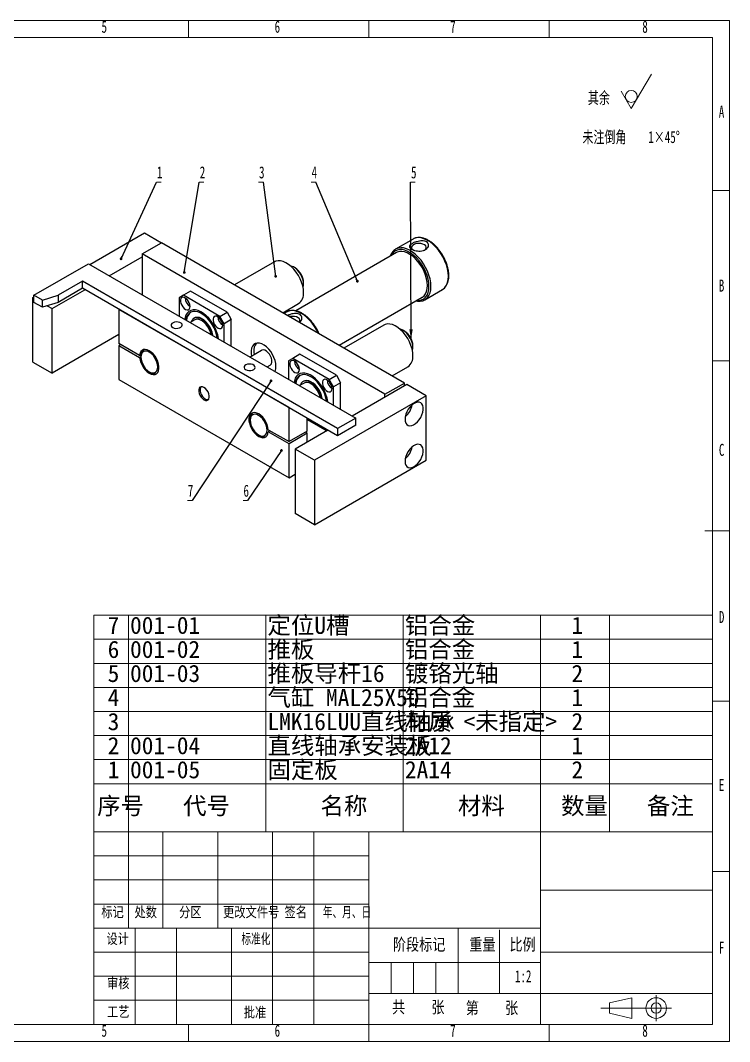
# Model space of a CAD drawing. Header units: millimetres. Extents: x -4 to 1692, y -357 to 300.
# Drawn here: x 213.6 to 420, y 0 to 297 of the extents above; entities that cross this region are included whole.
import ezdxf

# ---------------------------------------------------------------- set-up
doc = ezdxf.new("R2010")
doc.units = ezdxf.units.MM
doc.layers.add('图形符号', color=7, linetype='Continuous', lineweight=15)
doc.styles.add('SLDTEXTSTYLE0', font='', dxfattribs={"width": 0.67, "bigfont": 'bigfont'})
doc.styles.add('SLDTEXTSTYLE1', font='', dxfattribs={"width": 0.67})
doc.styles.add('SLDTEXTSTYLE2', font='', dxfattribs={"width": 0.8, "bigfont": 'bigfont'})
doc.styles.add('SLDTEXTSTYLE3', font='', dxfattribs={"width": 0.67})
doc.styles.add('SLDTEXTSTYLE4', font='', dxfattribs={"bigfont": 'bigfont'})
doc.styles.add('SLDTEXTSTYLE5', font='')
doc.styles.get("Standard").update_dxf_attribs({"font": ''})
doc.styles.get('SLDTEXTSTYLE0').set_extended_font_data('仿宋_GB2312')
doc.styles.get('SLDTEXTSTYLE1').set_extended_font_data('仿宋_GB2312')
doc.styles.get('SLDTEXTSTYLE2').set_extended_font_data('仿宋_GB2312')
doc.styles.get('SLDTEXTSTYLE3').set_extended_font_data('仿宋_GB2312')
doc.styles.get('SLDTEXTSTYLE4').set_extended_font_data('仿宋_GB2312')
doc.styles.get('SLDTEXTSTYLE5').set_extended_font_data('仿宋_GB2312')
doc.styles.get('Standard').set_extended_font_data('仿宋_GB2312')
doc.dimstyles.new('SLDDIMSTYLE0', dxfattribs={"dimtxt": 0.18, "dimasz": 0.8, "dimexe": 0, "dimexo": 0.0625, "dimgap": 0, "dimtad": 0, "dimtih": 1, "dimtoh": 1, "dimdec": 0, "dimrnd": 1e-09, "dimzin": 0, "dimdsep": 46, "dimtxsty": 'Standard', "dimblk1": 'DOT', "dimblk2": 'DOT', "dimsah": 1, "dimcen": 0.09, "dimadec": 0, "dimazin": 0, "dimtfac": 0.8, "dimtdec": 0, "dimtofl": 0, "dimtmove": 0, "dimatfit": 3, "dimldrblk": 'DOT', "dimfxl": 1, "dimfrac": 2, "dimtolj": 1, "dimtzin": 0, "dimarcsym": 0})
doc.dimstyles.new('SLDDIMSTYLE1', dxfattribs={"dimtxt": 0.18, "dimasz": 3, "dimexe": 0, "dimexo": 0.0625, "dimgap": 0, "dimtad": 0, "dimtih": 1, "dimtoh": 1, "dimdec": 0, "dimrnd": 1e-09, "dimzin": 0, "dimdsep": 46, "dimtxsty": 'Standard', "dimsah": 1, "dimcen": 0.09, "dimadec": 0, "dimazin": 0, "dimtfac": 3, "dimtdec": 0, "dimtofl": 0, "dimtmove": 0, "dimatfit": 3, "dimfxl": 1, "dimfrac": 2, "dimtolj": 1, "dimtzin": 0, "dimarcsym": 0})

# ---------------------------------------------------------------- blocks, each defined once
blk = doc.blocks.new('SW_SFSYMBOL_0')
at = {"color": 0, "linetype": 'Continuous', "lineweight": 0}
for q in [(5.8989, 6.4995), (-2.94945, 1.49975)]:
    blk.add_line((0, -3.5), q, dxfattribs=at)
blk.add_circle((0, 0), 1.75, dxfattribs=at)
blk = doc.blocks.new('SW_TABLEANNOTATION_0')
at = {"color": 0, "linetype": 'Continuous', "lineweight": 0}
for p, q in [((0, 0), (0, -63)), ((180, 0), (0, 0)), ((180, -63), (180, 0)), ((10, 0), (10, -49)), ((50, 0), (50, -49)), ((90, 0), (90, -49)), ((130, 0), (130, -49)), ((150, 0), (150, -49)), ((0, -7), (180, -7)), ((0, -14), (180, -14)), ((0, -21), (180, -21)), ((0, -28), (180, -28)), ((0, -35), (180, -35)), ((0, -42), (180, -42)), ((0, -49), (180, -49)), ((10, -49), (10, -63)), ((50, -49), (50, -63)), ((90, -49), (90, -63)), ((130, -49), (130, -63)), ((150, -49), (150, -63)), ((0, -63), (180, -63))]:
    blk.add_line(p, q, dxfattribs=at)
at = {"color": 0, "linetype": 'Continuous', "lineweight": 0, "char_height": 5, "attachment_point": 1}
for s, insert, style in [('定位U槽', (50.5, -0.42), 'SLDTEXTSTYLE4'), ('铝合金', (90.5, -0.42), 'SLDTEXTSTYLE4'), ('7', (3.98, -0.42), 'SLDTEXTSTYLE5'), ('001-01 ', (10.5, -0.42), 'SLDTEXTSTYLE5'), ('1', (138.98, -0.42), 'SLDTEXTSTYLE5'), ('6', (3.98, -7.42), 'SLDTEXTSTYLE5'), ('001-02 ', (10.5, -7.42), 'SLDTEXTSTYLE5'), ('推板', (50.5, -7.42), 'SLDTEXTSTYLE4'), ('铝合金', (90.5, -7.42), 'SLDTEXTSTYLE4'), ('1', (138.98, -7.42), 'SLDTEXTSTYLE5'), ('5', (3.98, -14.42), 'SLDTEXTSTYLE5'), ('001-03 ', (10.5, -14.42), 'SLDTEXTSTYLE5'), ('推板导杆16', (50.5, -14.42), 'SLDTEXTSTYLE4'), ('镀铬光轴', (90.5, -14.42), 'SLDTEXTSTYLE4'), ('2', (138.98, -14.42), 'SLDTEXTSTYLE5'), ('气缸 MAL25X50', (50.5, -21.42), 'SLDTEXTSTYLE4'), ('铝合金', (90.5, -21.42), 'SLDTEXTSTYLE4'), ('4', (3.98, -21.42), 'SLDTEXTSTYLE5'), ('1', (138.98, -21.42), 'SLDTEXTSTYLE5'), ('3', (3.98, -28.42), 'SLDTEXTSTYLE5'), ('LMK16LUU直线轴承', (50.5, -28.42), 'SLDTEXTSTYLE4'), ('材质 <未指定>', (90.5, -28.42), 'SLDTEXTSTYLE4'), ('2', (138.98, -28.42), 'SLDTEXTSTYLE5'), ('2', (3.98, -35.42), 'SLDTEXTSTYLE5'), ('001-04 ', (10.5, -35.42), 'SLDTEXTSTYLE5'), ('直线轴承安装板', (50.5, -35.42), 'SLDTEXTSTYLE4'), ('2A12', (90.5, -35.42), 'SLDTEXTSTYLE5'), ('1', (138.98, -35.42), 'SLDTEXTSTYLE5'), ('1', (3.98, -42.42), 'SLDTEXTSTYLE5'), ('001-05 ', (10.5, -42.42), 'SLDTEXTSTYLE5'), ('固定板', (50.5, -42.42), 'SLDTEXTSTYLE4'), ('2A14', (90.5, -42.42), 'SLDTEXTSTYLE5'), ('2', (138.98, -42.42), 'SLDTEXTSTYLE5'), ('序号', (0.93, -52.92), 'SLDTEXTSTYLE4'), ('代号', (25.93, -52.92), 'SLDTEXTSTYLE4'), ('名称', (65.93, -52.92), 'SLDTEXTSTYLE4'), ('材料', (105.93, -52.92), 'SLDTEXTSTYLE4'), ('数量', (135.93, -52.92), 'SLDTEXTSTYLE4'), ('备注', (160.93, -52.92), 'SLDTEXTSTYLE4')]:
    blk.add_mtext(s, dxfattribs=dict(at, insert=insert, style=style))
blk = doc.blocks.new('SW_NOTE_0')
at = {"color": 0, "linetype": 'Continuous', "lineweight": 0}
for p, q in [((0, 0), (1.29, 0)), ((1.29, 0), (0, 0)), ((0, 0), (1.29, 0)), ((1.29, 0), (0, 0)), ((0, 0), (1.29, 0)), ((1.29, 0), (0, 0))]:
    blk.add_line(p, q, dxfattribs=at)
at = {"color": 0, "linetype": 'Continuous', "lineweight": 0, "insert": (0.88, 4.56), "char_height": 3.5, "attachment_point": 2, "style": 'SLDTEXTSTYLE1'}
blk.add_mtext('1', dxfattribs=at)
blk = doc.blocks.new('_DOT')
at = {"color": 0, "linetype": 'ByBlock', "lineweight": -2}
blk.add_line((-0.5, 0), (-1, 0), dxfattribs=at)
at = {"color": 0, "linetype": 'ByBlock', "const_width": 0.5}
blk.add_lwpolyline([(-0.25, 0, 1), (0.25, 0, 1)], format="xyb", close=True, dxfattribs=at)
blk = doc.blocks.new('SW_NOTE_1')
at = {"color": 0, "linetype": 'Continuous', "lineweight": 0}
for p, q in [((0, 0), (1.41, 0)), ((1.41, 0), (0, 0)), ((0, 0), (1.41, 0)), ((1.41, 0), (0, 0)), ((0, 0), (1.41, 0)), ((1.41, 0), (0, 0))]:
    blk.add_line(p, q, dxfattribs=at)
at = {"color": 0, "linetype": 'Continuous', "lineweight": 0, "insert": (0.99, 4.56), "char_height": 3.5, "attachment_point": 2, "style": 'SLDTEXTSTYLE1'}
blk.add_mtext('2', dxfattribs=at)
blk = doc.blocks.new('SW_NOTE_2')
at = {"color": 0, "linetype": 'Continuous', "lineweight": 0}
for p, q in [((-1.41, 0), (0, 0)), ((0, 0), (-1.41, 0)), ((-1.41, 0), (0, 0)), ((0, 0), (-1.41, 0)), ((-1.41, 0), (0, 0)), ((0, 0), (-1.41, 0))]:
    blk.add_line(p, q, dxfattribs=at)
at = {"color": 0, "linetype": 'Continuous', "lineweight": 0, "insert": (-0.45, 4.56), "char_height": 3.5, "attachment_point": 2, "style": 'SLDTEXTSTYLE1'}
blk.add_mtext('3', dxfattribs=at)
blk = doc.blocks.new('SW_NOTE_3')
at = {"color": 0, "linetype": 'Continuous', "lineweight": 0}
for p, q in [((-1.41, 0), (0, 0)), ((0, 0), (-1.41, 0)), ((-1.41, 0), (0, 0)), ((0, 0), (-1.41, 0)), ((-1.41, 0), (0, 0)), ((0, 0), (-1.41, 0))]:
    blk.add_line(p, q, dxfattribs=at)
at = {"color": 0, "linetype": 'Continuous', "lineweight": 0, "insert": (-0.46, 4.56), "char_height": 3.5, "attachment_point": 2, "style": 'SLDTEXTSTYLE1'}
blk.add_mtext('4', dxfattribs=at)
blk = doc.blocks.new('SW_NOTE_4')
at = {"color": 0, "linetype": 'Continuous', "lineweight": 0}
for p, q in [((0, 0), (1.41, 0)), ((1.41, 0), (0, 0)), ((0, 0), (1.41, 0)), ((1.41, 0), (0, 0)), ((0, 0), (1.41, 0)), ((1.41, 0), (0, 0))]:
    blk.add_line(p, q, dxfattribs=at)
at = {"color": 0, "linetype": 'Continuous', "lineweight": 0, "insert": (0.96, 4.56), "char_height": 3.5, "attachment_point": 2, "style": 'SLDTEXTSTYLE1'}
blk.add_mtext('5', dxfattribs=at)
blk = doc.blocks.new('SW_NOTE_5')
at = {"color": 0, "linetype": 'Continuous', "lineweight": 0}
for p, q in [((-1.41, 0), (0, 0)), ((0, 0), (-1.41, 0)), ((-1.41, 0), (0, 0)), ((0, 0), (-1.41, 0)), ((-1.41, 0), (0, 0)), ((0, 0), (-1.41, 0))]:
    blk.add_line(p, q, dxfattribs=at)
at = {"color": 0, "linetype": 'Continuous', "lineweight": 0, "insert": (-0.48, 4.56), "char_height": 3.5, "attachment_point": 2, "style": 'SLDTEXTSTYLE1'}
blk.add_mtext('7', dxfattribs=at)
blk = doc.blocks.new('SW_NOTE_6')
at = {"color": 0, "linetype": 'Continuous', "lineweight": 0}
for p, q in [((-1.29, 0), (0, 0)), ((0, 0), (-1.29, 0)), ((-1.29, 0), (0, 0)), ((0, 0), (-1.29, 0)), ((-1.29, 0), (0, 0)), ((0, 0), (-1.29, 0))]:
    blk.add_line(p, q, dxfattribs=at)
at = {"color": 0, "linetype": 'Continuous', "lineweight": 0, "insert": (-0.4, 4.56), "char_height": 3.5, "attachment_point": 2, "style": 'SLDTEXTSTYLE1'}
blk.add_mtext('6', dxfattribs=at)

msp = doc.modelspace()

# ---------------------------------------------------------------- linework, layer by layer
at = {"color": 7, "linetype": 'Continuous', "lineweight": 0}
for p, q in [((0, 297), (420, 297)), ((262.5, 297), (262.5, 292)), ((315, 297), (315, 292)), ((367.5, 297), (367.5, 292)), ((420, 297), (420, 0)), ((415.0000004, 247.5), (420, 247.5)), ((415.0000004, 198), (420, 198)), ((415.0000004, 99), (420, 99)), ((314.9999995, 54.000016), (234.9999981, 54.0000174)), ((415.0000004, 49.5), (420, 49.5)), ((234.9999986, 47.0000174), (314.9999995, 47.000016)), ((234.9999991, 26.0000174), (314.9999995, 26.000024)), ((314.9999995, 21.09538), (314.9999995, 21.2517332)), ((321.4999995, 23.000016), (321.4999995, 14.000016)), ((327.9999995, 23.000016), (327.9999995, 14.000016)), ((334.4999995, 23.000016), (334.4999995, 14.000016)), ((340.9999995, 21.09538), (340.9999995, 21.2517332)), ((235.0000004, 19.0000174), (314.9999995, 19.000024)), ((235.000001, 12.0000174), (314.9999995, 12.000024)), ((364.9999999, 14), (415.0000004, 14)), ((262.5, 5), (262.5, 0)), ((262.5, 5), (262.5, 0)), ((315, 5), (315, 0)), ((315, 5), (315, 0)), ((367.5, 5), (367.5, 0)), ((367.5, 5), (367.5, 0)), ((420, 0), (0, 0))]:
    msp.add_line(p, q, dxfattribs=at)
at = {"color": 7, "linetype": 'Continuous', "lineweight": 15}
for p, q in [((25, 292), (415.0000004, 292)), ((415.0000004, 292), (415.0000004, 5)), ((420, 148.5), (412.7999408, 148.5)), ((234.9999995, 61.0000174), (414.9999995, 61.0000143)), ((234.9999995, 61.0000174), (234.9999995, 5.0000174)), ((244.9999995, 33.0000003), (244.9999995, 61.0000172)), ((254.9999995, 33.0000002), (254.9999995, 61.000017)), ((270.9999995, 33.0000001), (270.9999995, 61.0000167)), ((286.9999995, 5.0000244), (286.9999995, 61.0000165)), ((298.9999995, 5.0000243), (298.9999995, 61.0000162)), ((314.9999995, 5.000024), (314.9999995, 61.000016)), ((364.9999999, 5), (364.9999999, 61.0000151)), ((364.9999983, 44), (415.0000004, 44)), ((234.9999995, 40.0000007), (314.9999995, 39.9999993)), ((234.9999995, 33.0000007), (314.9999995, 32.9999993)), ((246.9999995, 5), (246.9999995, 33.0000166)), ((258.9999995, 5), (258.9999995, 33.0000166)), ((274.9999995, 5), (274.9999995, 33)), ((314.9999995, 32.9999993), (364.9999995, 32.9999993)), ((340.9999995, 14), (340.9999995, 32.9999993)), ((352.9999995, 14), (352.9999995, 32.5309564)), ((364.9999996, 26), (415.0000004, 26)), ((314.9999991, 23), (364.9999999, 23)), ((314.9999991, 14), (364.9999999, 14)), ((391.5556908, 12.7413694), (385.0556908, 11.2413694)), ((391.5556908, 6.7413694), (391.5556908, 12.7413694)), ((385.0556908, 11.2413694), (385.0556908, 8.2413694)), ((385.0556908, 8.2413694), (391.5556908, 6.7413694)), ((415.0000004, 5), (25, 5))]:
    msp.add_line(p, q, dxfattribs=at)
at = {"color": 7, "linetype": 'Continuous', "lineweight": 30}
for p, q in [((233.7851296, 226.0245574), (249.6946304, 235.2089167)), ((249.6946304, 235.2089167), (254.6442615, 232.3515555)), ((248.9875219, 229.0859897), (254.6443764, 232.3516223)), ((325.3550556, 191.5312161), (254.6443764, 232.3516223)), ((327.8936281, 233.4250373), (322.8024574, 230.485967)), ((319.6982011, 188.2655835), (248.9875219, 229.0859897)), ((248.9875219, 229.0859897), (248.9875219, 217.2484036)), ((323.0195746, 229.4566367), (293.7083802, 212.5356443)), ((217.5212719, 217.0443015), (233.4311738, 226.2288924)), ((233.4311738, 226.2288924), (311.2129193, 181.3264465)), ((239.4419822, 222.7589259), (248.9875219, 228.2694487)), ((287.5606611, 226.77849), (275.9295158, 220.0639727)), ((293.5356525, 225.0025222), (293.1821564, 225.2066566)), ((231.6634059, 221.126342), (224.5923382, 217.0443015)), ((305.9096182, 178.2649159), (231.6634059, 221.126342)), ((231.6634059, 219.0849904), (231.6634059, 221.126342)), ((296.010123, 220.3079432), (296.0101243, 220.7161473)), ((219.9961454, 215.6155874), (217.5212719, 217.0443015)), ((217.5212719, 215.0029499), (217.5212719, 217.0443015)), ((219.9961454, 215.6155874), (224.5923382, 217.0443015)), ((222.8245703, 213.1658983), (232.3706274, 218.6767197)), ((231.6634059, 219.0849904), (224.5923382, 215.0029499)), ((224.5923382, 217.0443015), (224.5923382, 215.0029499)), ((305.9096182, 176.2235643), (231.6634059, 219.0849904)), ((261.0083382, 217.0435381), (259.7709001, 216.3289492)), ((263.1296585, 218.2681503), (261.0083382, 217.0435381)), ((271.6149396, 210.9204774), (261.0083382, 217.0435381)), ((273.73626, 212.1450896), (263.1296585, 218.2681503)), ((331.3017665, 215.7631364), (336.3929372, 218.7022067)), ((217.1677178, 216.4315297), (217.5212719, 216.6356322)), ((217.1677178, 216.4315297), (217.5212693, 216.2274288)), ((217.1677178, 197.651091), (217.1677178, 216.4315297)), ((219.9961454, 213.5742358), (217.5212719, 215.0029499)), ((219.9961454, 213.5742358), (219.9961454, 215.6155874)), ((224.5923382, 215.0029499), (219.9961454, 213.5742358)), ((221.3748531, 214.0028022), (222.8245703, 213.1658983)), ((259.7709001, 216.3289492), (259.7709001, 211.0232918)), ((289.9306535, 211.9812873), (294.5600923, 214.6538055)), ((306.3405968, 202.5080293), (330.5189649, 216.4659041)), ((331.2202584, 215.7178539), (331.3017665, 215.7631364)), ((222.8245703, 194.3854596), (222.8245703, 213.1658983)), ((242.270008, 212.9619293), (242.270008, 203.0613718)), ((291.7674829, 184.3876452), (242.270008, 212.9619293)), ((271.6149396, 210.9204774), (273.73626, 212.1450896)), ((272.8523764, 208.7771737), (271.6149396, 210.9204774)), ((273.73626, 212.1450896), (274.9736967, 210.0017859)), ((291.1240728, 212.1984249), (290.3392965, 211.7453831)), ((264.3118016, 209.8932005), (263.0201449, 209.1475429)), ((264.2385987, 210.4282759), (264.061822, 210.3262249)), ((274.9736967, 210.0017859), (272.8523764, 208.7771737)), ((272.8523764, 203.4715163), (272.8523764, 208.7771737)), ((274.9736967, 202.2469041), (274.9736967, 210.0017859)), ((319.3804662, 208.4093075), (307.7493209, 201.6947902)), ((242.2700074, 205.6110714), (222.8245703, 194.3854596)), ((325.3554576, 206.6333397), (325.0019615, 206.8374741)), ((248.292873, 199.5844458), (242.270008, 203.0613718)), ((242.8004248, 202.7551693), (242.270008, 202.4489662)), ((242.270008, 202.4489662), (242.270008, 192.5484087)), ((242.270008, 202.4489662), (248.292873, 198.9720402)), ((327.8299281, 201.9387607), (327.8299294, 202.3469649)), ((248.292873, 199.5844458), (248.6464258, 199.7885475)), ((248.6339688, 199.1689506), (248.292873, 198.9720402)), ((248.6339688, 199.489536), (248.6339688, 199.0813326)), ((283.80007, 201.0423525), (280.430169, 199.09695)), ((281.4861501, 201.0039735), (281.4861501, 200.9345789)), ((294.949463, 199.8989682), (292.8281426, 198.674356)), ((305.5560645, 193.7759075), (294.949463, 199.8989682)), ((217.1677178, 197.651091), (222.8245703, 194.3854596)), ((285.4305752, 196.2102769), (286.2998668, 196.7121083)), ((292.8281426, 198.674356), (291.5907059, 197.9597664)), ((291.5907059, 197.9597664), (291.5907059, 192.654109)), ((303.4347441, 192.5512953), (292.8281426, 198.674356)), ((321.7504586, 193.6121049), (326.3798974, 196.284623)), ((251.1084406, 194.7949577), (251.4619354, 194.5908226)), ((303.4347441, 192.5512953), (305.5560645, 193.7759075)), ((305.5560645, 193.7759075), (306.7935025, 191.632603)), ((242.270008, 192.5484087), (291.7674829, 163.9741246)), ((296.1316067, 191.524018), (294.83995, 190.7783605)), ((296.0584038, 192.0590934), (295.8816271, 191.9570424)), ((304.6721821, 190.4079908), (303.4347441, 192.5512953)), ((306.7935025, 191.632603), (304.6721821, 190.4079908)), ((304.6721821, 185.1023335), (304.6721821, 190.4079908)), ((306.7935025, 183.8777213), (306.7935025, 191.632603)), ((326.0621622, 191.122879), (310.1526613, 181.9385197)), ((319.6982011, 188.2655835), (325.3550556, 191.5312161)), ((325.3550556, 190.7146751), (325.3550556, 191.5312161)), ((331.7190147, 187.8572476), (326.0621622, 191.122879)), ((265.8757071, 189.6042628), (265.8757068, 189.5360925)), ((331.7190147, 187.8572476), (299.192102, 169.0798606)), ((319.6982011, 187.4490425), (319.6982011, 188.2655835)), ((331.7190147, 169.0768089), (331.7190147, 187.8572476)), ((267.372055, 186.9440605), (267.4310892, 186.9099701)), ((291.7674829, 174.4870877), (291.7674829, 184.3876452)), ((297.070784, 177.5486183), (297.070784, 181.3261149)), ((311.2129193, 181.3264465), (305.9096182, 178.2649159)), ((311.2129193, 179.2850948), (311.2129193, 181.3264465)), ((280.4537739, 181.1203535), (280.4537739, 180.7121501)), ((297.070783, 180.9145933), (302.7248789, 177.6505532)), ((297.0707833, 181.1191264), (302.902029, 177.7528199)), ((311.2129193, 179.2850948), (305.9096182, 176.2235643)), ((305.9096182, 178.2649159), (305.9096182, 176.2235643)), ((282.9282457, 176.4257753), (283.2817405, 176.2216401)), ((285.7446179, 177.9640137), (291.7674829, 174.4870877)), ((286.2750347, 177.6578112), (285.7446179, 177.3516081)), ((291.7674829, 173.8746821), (285.7446179, 177.3516081)), ((286.1092488, 177.7535161), (286.0981707, 177.5557098)), ((297.070784, 177.5486183), (291.7674829, 174.4870877)), ((297.070784, 176.9362127), (291.7674829, 173.8746821)), ((303.0813065, 177.8563135), (293.5352495, 172.3454921)), ((297.070784, 176.9362127), (296.5403685, 177.242415)), ((297.070784, 174.3865131), (297.070784, 176.9362127)), ((291.7674829, 163.9741246), (291.7674829, 173.8746821)), ((299.192102, 169.0798606), (293.5352495, 172.3454921)), ((293.5352495, 172.3454921), (293.5352495, 153.5650534)), ((299.192102, 169.0798606), (299.192102, 150.2994219)), ((299.192102, 150.2994219), (331.7190147, 169.0768089)), ((291.7674829, 163.9741246), (293.5352495, 164.9946346)), ((299.192102, 150.2994219), (293.5352495, 153.5650534))]:
    msp.add_line(p, q, dxfattribs=at)
at = {"color": 7, "linetype": 'Continuous', "lineweight": 30, "flags": 128}
for points in [[(331.2958771, 230.1690987), (331.4910296, 230.3446112), (331.7018605, 230.692441), (331.725731, 231.0606949), (331.5605128, 231.4166477), (331.2208908, 231.7286743), (330.7370421, 231.9690496), (330.1519567, 232.1164141), (329.5176231, 232.1576746), (328.890402, 232.0891633), (328.3260298, 231.9169705), (327.8746502, 231.6563946), (327.5763686, 231.3305879), (327.4576932, 230.9685024), (327.5291662, 230.6023094), (327.7844367, 230.2645468), (327.9130362, 230.1590458)], [(328.0289623, 233.49834), (327.9716139, 233.468435), (327.8936281, 233.4250373)], [(322.9377916, 230.5592697), (322.8804432, 230.5293647), (322.8024574, 230.485967)], [(332.0725705, 219.89974), (332.010418, 220.8704526), (331.8254177, 221.8901722), (331.5219054, 222.9349973), (331.106995, 223.9804388), (330.5904127, 225.001991), (329.9842656, 225.9757108), (329.3027616, 226.8787749), (328.561875, 227.6900157), (327.7789711, 228.3904189), (326.9724006, 228.9635674), (326.161069, 229.3960275), (325.363993, 229.677662), (324.5998557, 229.8018696), (323.8865675, 229.7657397), (323.2408475, 229.5701189), (323.0195746, 229.4566367)], [(296.0101243, 217.8587192), (295.9460262, 218.8125988), (295.7553927, 219.8157791), (295.4431609, 220.8422783), (295.0174159, 221.8655115), (294.4891868, 222.8589763), (293.8721543, 223.7969425), (293.182296, 224.6551187), (292.4374835, 225.4112767), (291.6570029, 226.0458341), (290.8610702, 226.542355), (290.0703005, 226.88798), (289.3051718, 227.0737585), (288.5855025, 227.0948778), (287.929932, 226.9507907), (287.5606611, 226.77849)], [(295.8597167, 219.3438705), (295.8620637, 219.3505251), (295.9935422, 219.9643808), (295.9935422, 220.6706495), (295.8620637, 221.4363069), (295.6052538, 222.2255523), (295.2351215, 223.0014808), (294.7689734, 223.7278111), (294.2286047, 224.3705816), (293.639285, 224.8997352), (293.028568, 225.2905315), (292.425012, 225.5246954), (292.2720742, 225.5585233)], [(330.5189649, 216.4659041), (330.5904127, 216.5087521), (331.106995, 216.933871), (331.5219054, 217.5002671), (331.8254177, 218.1946644), (332.010418, 219.0007871), (332.0725705, 219.89974)], [(262.9758518, 213.8398386), (262.9130227, 214.3574683), (262.7301173, 214.901646), (262.4433857, 215.4240199), (262.0783084, 215.8781721), (261.6673226, 216.2237517), (261.246946, 216.4300517), (260.8545311, 216.4787416), (260.5249467, 216.3654937), (260.2874756, 216.1003729), (260.1632201, 215.7069346), (260.1632201, 215.2201384), (260.2874756, 214.6832377), (260.5249467, 214.1439386), (260.8545311, 213.6501611), (261.246946, 213.245778), (261.6673226, 212.9667215), (262.0783084, 212.8377867), (262.4433857, 212.8704303), (262.7301173, 213.0617506), (262.9130227, 213.3947501), (262.9758518, 213.8398386)], [(271.2103859, 204.4194173), (271.1972881, 204.5254564), (271.0066546, 205.5286367), (270.6944228, 206.5551359), (270.2686778, 207.5783691), (269.7404487, 208.5718339), (269.1234162, 209.5098001), (268.4335579, 210.3679763), (267.6887454, 211.1241343), (266.9082648, 211.7586917), (266.1123321, 212.2552126), (265.3215623, 212.6008376), (264.5564337, 212.7866161), (263.8367644, 212.8077355), (263.1811939, 212.6636483), (262.6066994, 212.358088), (262.1281615, 211.8989674), (261.7579725, 211.2981778), (261.5057223, 210.5712787), (261.4128913, 210.0753905)], [(271.2103859, 204.4194173), (271.1972881, 204.5254564), (271.0066546, 205.5286367), (270.6944228, 206.5551359), (270.2686778, 207.5783691), (269.7404487, 208.5718339), (269.1234162, 209.5098001), (268.4335579, 210.3679763), (267.6887454, 211.1241343), (266.9082648, 211.7586917), (266.1123321, 212.2552126), (265.3215623, 212.6008376), (264.5564337, 212.7866161), (263.8367644, 212.8077355), (263.1811939, 212.6636483), (262.6066994, 212.358088), (262.1281615, 211.8989674), (261.7579725, 211.2981778), (261.5057223, 210.5712787), (261.4128913, 210.0753905)], [(270.8528634, 204.6258106), (270.8451466, 204.6854552), (270.6587982, 205.6427908), (270.353871, 206.6215722), (269.9386811, 207.5951014), (269.4245567, 208.5368218), (268.8255183, 209.4210475), (268.1579083, 210.2236576), (267.439938, 210.9227587), (266.6911887, 211.4992832), (265.9320884, 211.9375024), (265.1833391, 212.2254655), (264.4653689, 212.3553152), (263.7977588, 212.3235112), (263.1987204, 212.1309206), (262.684596, 211.7827956), (262.2694061, 211.2886345), (261.9644789, 210.6619145), (261.7781306, 209.9197321), (261.7704138, 209.8689972)], [(272.4758522, 208.3556051), (272.4130225, 208.8732352), (272.2301164, 209.4174133), (271.9433861, 209.9397864), (271.5783088, 210.3939386), (271.1673223, 210.7395186), (270.746947, 210.9458178), (270.3545322, 210.9945077), (270.0249465, 210.8812606), (269.7874767, 210.616139), (269.6632212, 210.2227007), (269.6632212, 209.7359045), (269.7874767, 209.1990039), (270.0249465, 208.6597055), (270.3545322, 208.1659272), (270.746947, 207.7615441), (271.1673223, 207.4824884), (271.5783088, 207.3535532), (271.9433861, 207.3861968), (272.2301164, 207.5775178), (272.4130225, 207.910517), (272.4758522, 208.3556051)], [(291.2594069, 212.2717275), (291.2020586, 212.2418225), (291.1240728, 212.1984249)], [(294.7771805, 209.1834472), (294.9323091, 209.4658308), (294.9561777, 209.8340836), (294.7909613, 210.1900375), (294.4513394, 210.5020641), (293.9674894, 210.7424386), (293.382404, 210.8898032), (292.7480697, 210.9310633), (292.1208506, 210.862553), (291.9408576, 210.8208216)], [(257.9147463, 207.7066334), (258.3501002, 207.5271914), (258.8627942, 207.4390765), (259.397269, 207.451838), (259.895608, 207.564093), (260.3038055, 207.763676), (260.5776296, 208.0289606), (260.6874064, 208.3311986), (260.6212385, 208.6376366), (260.3862988, 208.9150692), (260.0080446, 209.1334307), (259.5274658, 209.2690581), (258.9966421, 209.307256), (258.4730939, 209.2438832), (258.0135576, 209.0858079), (257.6678323, 208.8501605), (257.4733799, 208.5624755), (257.4512739, 208.2539298), (257.6039094, 207.9579583), (257.9147463, 207.7066334)], [(269.4136894, 205.456628), (269.2357441, 206.1899896), (268.9232924, 207.0204167), (268.5039181, 207.8266323), (267.9947921, 208.5756285), (267.4167573, 209.2367418), (266.7934791, 209.782906), (266.1504736, 210.1917613), (265.5140668, 210.4465689), (264.9103132, 210.5368967), (264.3639293, 210.459047), (263.8972847, 210.2162072), (263.5294849, 209.8183182), (263.280941, 209.2980978)], [(269.6256127, 205.3342875), (269.605261, 205.4713977), (269.4125208, 206.2920406), (269.1000691, 207.1224678), (268.6806948, 207.9286833), (268.1715688, 208.6776795), (267.593534, 209.3387928), (266.9702559, 209.884957), (266.3272504, 210.2938124), (265.6908435, 210.5486199), (265.0870899, 210.6389477), (264.540706, 210.561098), (264.2385987, 210.4282759)], [(269.0498357, 205.6666763), (268.8786497, 206.3185277), (268.5633293, 207.1057297), (268.1427236, 207.8612881), (267.6364978, 208.5498749), (267.0683227, 209.1392925), (266.4647666, 209.6019796), (265.8540496, 209.9163022), (265.26473, 210.0675625), (264.7243613, 210.0486885), (264.3118016, 209.8932005)], [(327.8299294, 199.4895368), (327.7658319, 200.4434159), (327.5751978, 201.4465966), (327.262966, 202.4730958), (326.837221, 203.496329), (326.3089919, 204.4897938), (325.6919594, 205.4277601), (325.0021011, 206.2859363), (324.2572886, 207.0420942), (323.476808, 207.6766516), (322.6808753, 208.1731725), (321.8901056, 208.5187975), (321.1249769, 208.704576), (320.4053076, 208.7256954), (319.7497371, 208.5816083), (319.3804662, 208.4093075)], [(327.6795218, 200.974688), (327.6818688, 200.9813426), (327.8133486, 201.5951975), (327.8133486, 202.3014663), (327.6818688, 203.0671244), (327.4250589, 203.8563698), (327.0549266, 204.6322983), (326.5887785, 205.3586286), (326.0484098, 206.0013991), (325.4590901, 206.5305528), (324.8483731, 206.921349), (324.2448171, 207.1555129), (324.0918793, 207.1893408)], [(287.9667838, 196.3769804), (287.9012949, 197.2067596), (287.7071948, 198.0821604), (287.3914988, 198.9715437), (286.9656174, 199.8427645), (286.4449426, 200.6643351), (285.8482932, 201.4065613), (285.1972335, 202.0426173), (284.5152946, 202.5495145), (283.8271236, 202.9089321), (283.1575926, 203.1078802), (282.5309003, 203.1391678), (281.9696971, 203.0016642), (281.4942663, 202.7003395), (281.1217909, 202.2460841), (280.8657336, 201.6553158), (280.7353487, 200.9493869), (280.7353487, 200.1538112), (280.85584, 199.3426848)], [(282.3373941, 203.1123284), (282.2486182, 203.0383657), (281.8823206, 202.5916442), (281.6305099, 202.0106742), (281.5022874, 201.3164534), (281.5022874, 200.5340727), (281.6117651, 199.779071)], [(248.292873, 198.9720402), (248.4101717, 198.2326055), (248.6462546, 197.4676422), (248.9907313, 196.7108204), (249.4284382, 195.9954533), (249.9401102, 195.3530275), (250.503225, 194.8118207), (251.0929964, 194.3956542), (251.6834658, 194.122846), (252.2486419, 194.0054046), (252.7636487, 194.048499), (253.2058179, 194.2502317), (253.5556868, 194.6017239), (253.797856, 195.087504), (253.921665, 195.6861903), (253.921665, 196.3714309), (253.797856, 197.113064), (253.5556868, 197.8784467), (253.2058179, 198.6338889), (252.7636487, 199.3461394), (252.2486419, 199.9838479), (251.6834658, 200.518945), (251.0929964, 200.9278783), (250.503225, 201.1926473), (249.9401102, 201.301599), (249.4284382, 201.2499371), (248.9907313, 201.0399356), (248.6462546, 200.6808382), (248.4101717, 200.1884505), (248.292873, 199.5844458)], [(248.6339688, 199.0813326), (248.6960195, 198.4095705), (248.8790593, 197.6998517), (249.1739081, 196.9877653), (249.5657842, 196.3090165), (250.0350354, 195.6976417), (250.5581318, 195.1842975), (251.1088423, 194.7947257), (251.6595541, 194.54846), (252.1826505, 194.4578499), (252.6519016, 194.5274388), (253.0437777, 194.7537371), (253.3386266, 195.1253983), (253.5216664, 195.6237839), (253.5837171, 196.2239038), (253.5216664, 196.8956659), (253.3386266, 197.6053847), (253.0437777, 198.3174711), (252.6519016, 198.9962199), (252.1826505, 199.6075947), (251.6595541, 200.1209389), (251.1088423, 200.5105115), (250.5581318, 200.7567764), (250.0350354, 200.8473865), (249.5657842, 200.7777976), (249.1739081, 200.5514993), (248.8790593, 200.1798381), (248.6960195, 199.6814525), (248.6339688, 199.0813326)], [(286.2998668, 196.7121083), (286.4212452, 196.7973365), (286.6713842, 197.1279301), (286.8012702, 197.5882613), (286.8012702, 198.1441894), (286.6713842, 198.7544838), (286.4212452, 199.3738818), (286.0694048, 199.9564453), (285.6419575, 200.4589687), (285.1706051, 200.8441815), (284.6903056, 201.0835145), (284.2366807, 201.1592177), (283.8433735, 201.0656763), (283.80007, 201.0423525)], [(279.1279493, 195.460512), (279.5633038, 195.2810697), (280.0759972, 195.1929551), (280.6104719, 195.2057166), (281.108811, 195.3179716), (281.5170085, 195.5175546), (281.7908326, 195.7828392), (281.9006093, 196.0850772), (281.8344414, 196.3915152), (281.5995024, 196.6689474), (281.2212482, 196.8873089), (280.7406688, 197.0229367), (280.209845, 197.0611346), (279.6862969, 196.9977618), (279.2267606, 196.8396865), (278.8810353, 196.6040391), (278.6865829, 196.3163541), (278.6644768, 196.0078084), (278.817113, 195.7118365), (279.1279493, 195.460512)], [(294.7956569, 195.4706561), (294.7328278, 195.9882859), (294.5499224, 196.5324635), (294.2631921, 197.0548366), (293.8981135, 197.5089896), (293.4871277, 197.8545692), (293.0667517, 198.0608689), (292.6743369, 198.1095587), (292.3447518, 197.9963112), (292.1072813, 197.73119), (291.9830259, 197.3377517), (291.9830259, 196.8509555), (292.1072813, 196.3140549), (292.3447518, 195.7747561), (292.6743369, 195.2809782), (293.0667517, 194.8765951), (293.4871277, 194.597539), (293.8981135, 194.4686042), (294.2631921, 194.5012471), (294.5499224, 194.6925681), (294.7328278, 195.0255676), (294.7956569, 195.4706561)], [(303.030191, 186.0502348), (303.0170938, 186.1562735), (302.8264597, 187.1594542), (302.5142279, 188.1859534), (302.0884829, 189.2091866), (301.5602538, 190.2026514), (300.9432213, 191.1406177), (300.253363, 191.9987939), (299.5085505, 192.7549518), (298.7280699, 193.3895092), (297.9321372, 193.8860301), (297.1413674, 194.2316551), (296.3762388, 194.4174336), (295.6565695, 194.438553), (295.000999, 194.2944659), (294.4265045, 193.9889055), (293.9479666, 193.5297849), (293.5777777, 192.9289953), (293.3255274, 192.2020962), (293.2326964, 191.706208)], [(303.030191, 186.0502348), (303.0170938, 186.1562735), (302.8264597, 187.1594542), (302.5142279, 188.1859534), (302.0884829, 189.2091866), (301.5602538, 190.2026514), (300.9432213, 191.1406177), (300.253363, 191.9987939), (299.5085505, 192.7549518), (298.7280699, 193.3895092), (297.9321372, 193.8860301), (297.1413674, 194.2316551), (296.3762388, 194.4174336), (295.6565695, 194.438553), (295.000999, 194.2944659), (294.4265045, 193.9889055), (293.9479666, 193.5297849), (293.5777777, 192.9289953), (293.3255274, 192.2020962), (293.2326964, 191.706208)], [(302.6726685, 186.2566281), (302.6649517, 186.3162727), (302.4786033, 187.2736083), (302.1736761, 188.2523897), (301.7584862, 189.2259189), (301.2443618, 190.1676394), (300.6453234, 191.051865), (299.9777134, 191.8544751), (299.2597431, 192.5535762), (298.5109938, 193.1301007), (297.7518935, 193.5683199), (297.0031442, 193.856283), (296.285174, 193.9861327), (295.6175639, 193.9543287), (295.0185255, 193.7617382), (294.5044011, 193.4136131), (294.0892112, 192.919452), (293.784284, 192.292732), (293.5979357, 191.5505496), (293.5902189, 191.4998147)], [(267.0187455, 190.2644167), (266.5804725, 190.44466), (266.1777058, 190.4647681), (265.843075, 190.3231122), (265.6036902, 190.0311682), (265.4789446, 189.612588), (265.4789446, 189.1012822), (265.6036902, 188.5386737), (265.843075, 187.9703419), (266.1777058, 187.4423296), (266.5804725, 186.9974132), (267.0187455, 186.6716372), (267.4570185, 186.491394), (267.8597852, 186.4712858), (268.1944159, 186.6129417), (268.4338007, 186.9048857), (268.5585463, 187.3234659), (268.5585463, 187.8347718), (268.4338007, 188.3973802), (268.1944159, 188.965712), (267.8597852, 189.4937243), (267.4570185, 189.9386407), (267.0187455, 190.2644167)], [(266.2659586, 190.4746541), (266.0239159, 190.2003748), (265.8924225, 189.7840189), (265.8924225, 189.2688666), (266.0239159, 188.7006916), (266.2752191, 188.1299786), (266.6240025, 187.607438), (267.0392753, 187.1794998), (267.4841387, 186.8841883), (267.9190646, 186.7477431), (268.3054078, 186.782288), (268.3799869, 186.8126531)], [(301.2334945, 187.0874456), (301.0555492, 187.8208071), (300.7430975, 188.6512343), (300.3237232, 189.4574498), (299.8145972, 190.206446), (299.2365624, 190.8675593), (298.6132842, 191.4137235), (297.9702787, 191.8225789), (297.3338719, 192.0773864), (296.7301183, 192.1677142), (296.1837344, 192.0898645), (295.7170898, 191.8470247), (295.34929, 191.4491358), (295.1007461, 190.9289153)], [(301.4454178, 186.965105), (301.4250661, 187.1022152), (301.2323259, 187.9228581), (300.9198742, 188.7532853), (300.5004999, 189.5595009), (299.9913739, 190.3084971), (299.4133391, 190.9696104), (298.790061, 191.5157745), (298.1470555, 191.9246299), (297.5106486, 192.1794374), (296.906895, 192.2697652), (296.3605111, 192.1919155), (296.0584038, 192.0590934)], [(300.8696408, 187.2974939), (300.6984548, 187.9493453), (300.3831344, 188.7365472), (299.9625287, 189.4921056), (299.4563029, 190.1806924), (298.8881278, 190.77011), (298.2845717, 191.2327971), (297.6738547, 191.5471198), (297.0845351, 191.69838), (296.5441664, 191.679506), (296.1316067, 191.524018)], [(304.2956567, 189.9864229), (304.2328276, 190.5040527), (304.0499221, 191.0482304), (303.7631918, 191.5706035), (303.3981145, 192.0247557), (302.9871274, 192.3703361), (302.5667521, 192.5766354), (302.1743373, 192.6253252), (301.8447516, 192.5120781), (301.6072818, 192.2469565), (301.4830263, 191.8535182), (301.4830263, 191.366722), (301.6072818, 190.8298214), (301.8447516, 190.290523), (302.1743373, 189.7967447), (302.5667521, 189.3923616), (302.9871274, 189.1133059), (303.3981145, 188.9843703), (303.7631918, 189.017014), (304.0499221, 189.2083349), (304.2328276, 189.5413345), (304.2956567, 189.9864229)], [(325.5318305, 181.0192988), (325.5938246, 180.3968419), (325.7769082, 179.8750672), (326.0725204, 179.4783722), (326.4668387, 179.2253062), (326.9414254, 179.1277022), (327.4740892, 179.1901239), (328.0399234, 179.4096527), (328.6124702, 179.7760238), (329.1649579, 180.2721061), (329.6715527, 180.8747027), (330.1085672, 181.5556378), (330.4555666, 182.2830708), (330.6963259, 183.0229885), (330.8195873, 183.7407925), (330.8195873, 184.4029191), (330.6963259, 184.9784085), (330.4555666, 185.4403519), (330.1085672, 185.7671474), (329.6715527, 185.9435168), (329.1649579, 185.9612115), (328.6124702, 185.8194048), (328.0399234, 185.5247272), (327.4740892, 185.0909578), (326.9414254, 184.5383794), (326.4668387, 183.8928289), (326.0725204, 183.184493), (325.7769082, 182.4464918), (325.5938246, 181.7133328), (325.5318305, 181.0192988)], [(285.7446179, 177.9640137), (285.6273193, 178.7034484), (285.3912364, 179.4684117), (285.0467596, 180.2252335), (284.6090528, 180.9406006), (284.0973808, 181.5830264), (283.534266, 182.1242332), (282.9444946, 182.5403998), (282.3540251, 182.813208), (281.7888491, 182.9306493), (281.2738422, 182.887555), (280.8316731, 182.6858222), (280.4818042, 182.33433), (280.239635, 181.8485499), (280.115826, 181.2498636), (280.115826, 180.564623), (280.239635, 179.8229899), (280.4818042, 179.0576072), (280.8316731, 178.302165), (281.2738422, 177.5899146), (281.7888491, 176.952206), (282.3540251, 176.4171089), (282.9444946, 176.0081756), (283.534266, 175.7434066), (284.0973808, 175.6344549), (284.6090528, 175.6861168), (285.0467596, 175.8961183), (285.3912364, 176.2552157), (285.6273193, 176.7476035), (285.7446179, 177.3516081)], [(280.4537739, 180.7121501), (280.5158246, 180.0403881), (280.6988644, 179.3306692), (280.9937132, 178.6185828), (281.3855893, 177.939834), (281.8548405, 177.3284592), (282.3779369, 176.815115), (282.9286487, 176.4255424), (283.4793592, 176.1792775), (284.0024556, 176.0886674), (284.4717067, 176.1582564), (284.8635828, 176.3845546), (285.1584317, 176.7562158), (285.3414715, 177.2546014), (285.4035222, 177.8547213), (285.3414715, 178.5264834), (285.1584317, 179.2362022), (284.8635828, 179.9482887), (284.4717067, 180.6270374), (284.0024556, 181.2384122), (283.4793592, 181.7517564), (282.9286487, 182.1413283), (282.3779369, 182.3875939), (281.8548405, 182.478204), (281.3855893, 182.4086151), (280.9937132, 182.1823168), (280.6988644, 181.8106556), (280.5158246, 181.31227), (280.4537739, 180.7121501)], [(325.5318305, 168.7711869), (325.5938246, 168.1487296), (325.7769082, 167.6269545), (326.0725204, 167.2302599), (326.4668387, 166.9771943), (326.9414254, 166.87959), (327.4740892, 166.942012), (328.0399234, 167.1615408), (328.6124702, 167.5279118), (329.1649579, 168.0239938), (329.6715527, 168.6265904), (330.1085672, 169.3075259), (330.4555666, 170.0349585), (330.6963259, 170.7748766), (330.8195873, 171.4926805), (330.8195873, 172.1548072), (330.6963259, 172.7302966), (330.4555666, 173.1922396), (330.1085672, 173.5190355), (329.6715527, 173.6954045), (329.1649579, 173.7130992), (328.6124702, 173.5712927), (328.0399234, 173.2766153), (327.4740892, 172.8428459), (326.9414254, 172.2902671), (326.4668387, 171.644717), (326.0725204, 170.9363807), (325.7769082, 170.1983791), (325.5938246, 169.4652206), (325.5318305, 168.7711869)]]:
    msp.add_lwpolyline(points, dxfattribs=at)
at = {"color": 8, "linetype": 'Continuous', "lineweight": 30, "flags": 128}
for points in [[(338.1536906, 222.5938874), (338.0896393, 223.6414224), (337.8988523, 224.7405821), (337.5853957, 225.8679399), (337.1559496, 226.9994686), (336.6196672, 228.1110511), (335.9879784, 229.1789964), (335.2743464, 230.1805429), (334.4939815, 231.0943447), (333.6635154, 231.9009251), (332.8006482, 232.5830934), (331.9237704, 233.1263106), (331.0515711, 233.5189983), (330.2026397, 233.7527885), (329.3950699, 233.822697), (328.6460735, 233.7272343), (328.0289623, 233.49834)], [(332.4968348, 219.6548175), (332.4328625, 220.6775106), (332.2423748, 221.751219), (331.9296274, 222.8519578), (331.5016058, 223.9551389), (330.9678719, 225.0361183), (330.3403482, 226.0707491), (329.6330523, 227.0359192), (328.8617842, 227.9100685), (328.0437728, 228.6736696), (327.1972912, 229.3096652), (326.3412483, 229.8038482), (325.4947666, 230.1451796), (324.6767552, 230.3260342), (323.9054872, 230.3423722), (323.1981913, 230.1938285), (322.5706675, 229.8837213), (322.0369337, 229.4189778), (321.608912, 228.80998), (321.4897444, 228.5734847)], [(333.0625199, 219.6548171), (332.9984686, 220.7023521), (332.8076816, 221.8015118), (332.494225, 222.9288696), (332.0647789, 224.0603983), (331.5284965, 225.1719808), (330.8968077, 226.2399261), (330.1831756, 227.2414726), (329.4028108, 228.1552744), (328.5723447, 228.9618548), (327.7094775, 229.6440231), (326.8325997, 230.1872403), (325.9604004, 230.579928), (325.111469, 230.8137182), (324.3038992, 230.8836267), (323.5549028, 230.788164), (322.9377916, 230.5592697)], [(336.3929372, 218.7022067), (336.6196672, 218.8478694), (337.1559496, 219.3402734), (337.5853957, 219.9759742), (337.8988523, 220.7414226), (338.0896393, 221.6203044), (338.1536906, 222.5938874)], [(328.9891348, 215.5827518), (329.6330523, 215.5801686), (330.3403482, 215.7287123), (330.9678719, 216.0388195), (331.5016058, 216.503563), (331.9296274, 217.1125607), (332.2423748, 217.8522091), (332.4328625, 218.7059852), (332.4968348, 219.6548175)], [(331.3017665, 215.7631364), (331.5284965, 215.9087991), (332.0647789, 216.4012031), (332.494225, 217.0369039), (332.8076816, 217.8023523), (332.9984686, 218.6812342), (333.0625199, 219.6548171)], [(300.2843228, 206.0042415), (299.8501118, 206.8844386), (299.2184231, 207.9523839), (298.504791, 208.9539304), (297.7244261, 209.8677322), (296.89396, 210.6743126), (296.0310929, 211.3564809), (295.1542151, 211.8996981), (294.2820158, 212.2923858), (293.4330844, 212.526176), (292.6255146, 212.5960845), (291.8765181, 212.5006218), (291.2594069, 212.2717275)]]:
    msp.add_lwpolyline(points, dxfattribs=at)
at = {"color": 7, "linetype": 'Continuous', "lineweight": 30}
for centre, radius, start, end in [((290.6737423, 220.4929479), 5.3410477, 2.395056641, 57.5995712), ((292.4639629, 217.5326621), 3.5611197, 306.058802864, 5.253375312), ((264.5663084, 216.3908049), 3.0063822, 181.934320768, 238.060280436), ((263.9750698, 216.0494906), 1.8053691, 189.505223198, 230.489382409), ((265.0491974, 209.6177393), 3.1303396, 127.317367564, 177.013216598), ((274.0663183, 210.9065777), 3.0063925, 181.934426942, 238.060205073), ((273.4750731, 210.5652595), 1.8053729, 189.505267725, 230.489337882), ((322.4935474, 202.1237654), 5.3410477, 2.395056641, 57.5995712), ((250.6845017, 199.6858831), 2.059912, 132.471242084, 185.469634772), ((324.2837708, 199.1634784), 3.5611171, 306.058778364, 5.253399812), ((284.6416705, 196.2663563), 3.3269531, 335.969638339, 1.905486491), ((296.3861242, 198.0216294), 3.0063937, 181.934439061, 238.060177549), ((295.7948753, 197.6803085), 1.8053695, 189.50523382, 230.48940626), ((252.6667888, 196.3277789), 2.1139274, 235.252583774, 286.795746445), ((296.8690025, 191.2485568), 3.1303396, 127.317367564, 177.013216598), ((305.8861234, 192.5373952), 3.0063925, 181.934426942, 238.060205073), ((305.2948782, 192.196077), 1.8053729, 189.505267725, 230.489337882), ((321.6520831, 186.3205599), 6.0399425, 310.818834351, 349.186539258), ((282.5043068, 181.3167006), 2.059912, 132.471242084, 185.469634772), ((284.4865939, 177.9585964), 2.1139274, 235.252583774, 286.795746445), ((321.6520785, 174.0724501), 6.0399475, 310.818851387, 349.186524966)]:
    msp.add_arc(centre, radius, start, end, dxfattribs=at)
for points, knots in [([(326.9152066, 231.3442557), (326.9032366, 231.2226411), (326.8775166, 230.9613262), (327.1846188, 230.5738708), (327.7353268, 230.2335166), (328.4029182, 229.986098), (329.1570105, 229.8285219), (329.9991682, 229.7888731), (330.8705925, 229.9315228), (331.6433893, 230.3133245), (332.1749795, 230.9145697), (332.356689, 231.5915398), (332.2088896, 232.2110245), (331.8005944, 232.6665645), (331.1973087, 232.9304012), (330.496552, 233.0167804), (329.7042104, 232.9491142), (328.8387745, 232.7275746), (327.9888472, 232.3704519), (327.3013803, 231.9312173), (326.9934035, 231.5791798), (326.9277203, 231.3818504), (326.9152066, 231.3442557)], [0, 0, 0, 0, 0.0467334916, 0.1004168993, 0.1462471621, 0.1878456085, 0.2313113575, 0.2806485715, 0.337073531, 0.3980783829, 0.4601459352, 0.5218925955, 0.5708561195, 0.620059329, 0.6632877276, 0.7050101404, 0.7505205237, 0.8028027847, 0.8615775954, 0.923309493, 0.9853891097, 1, 1, 1, 1]), ([(338.270845, 222.7571676), (338.2675934, 222.9287576), (338.2581883, 223.4250767), (338.1544196, 224.286384), (337.9253072, 225.3370032), (337.5878186, 226.4011485), (337.150768, 227.4583153), (336.6219295, 228.4896908), (336.0111922, 229.4765325), (335.3295717, 230.4009246), (334.5891452, 231.2459481), (333.80282, 231.9960386), (332.9839273, 232.6371055), (332.1462679, 233.1565459), (331.3038015, 233.5435098), (330.4721975, 233.7873308), (329.6658823, 233.8844411), (328.9110356, 233.8171066), (328.3662875, 233.6815354), (328.1058669, 233.5250401), (328.0498118, 233.4913548)], [0, 0, 0, 0, 0.0315325084, 0.0912068436, 0.1508369945, 0.2103955845, 0.2698931227, 0.3293537147, 0.3888066541, 0.4482791477, 0.5077970505, 0.5673928952, 0.627096914, 0.6869298106, 0.7468852585, 0.8068693896, 0.8666290426, 0.9257923031, 0.9840269247, 1, 1, 1, 1]), ([(322.9586411, 230.5522845), (322.8081804, 230.4740538), (322.4504725, 230.2880669), (321.9804169, 229.839176), (321.5612393, 229.2346213), (321.31199, 228.7526704), (321.234834, 228.4531531), (321.2267168, 228.4216423)], [0, 0, 0, 0, 0.1879552622, 0.4468480364, 0.7063681634, 0.9691083573, 1, 1, 1, 1]), ([(336.3425981, 218.6950707), (336.4721581, 218.7658508), (336.8066182, 218.94857), (337.2503262, 219.394621), (337.6706279, 220.0008329), (337.9847232, 220.7222616), (338.1904703, 221.5428014), (338.2647862, 222.2398254), (338.2696768, 222.65742), (338.270845, 222.7571676)], [0, 0, 0, 0, 0.1044895709, 0.2697404809, 0.4355439643, 0.6034855794, 0.7738646948, 0.9459848123, 1, 1, 1, 1]), ([(328.723487, 215.4293968), (328.744311, 215.423463), (329.0406727, 215.3390156), (329.5906923, 215.3125766), (330.3427688, 215.3794542), (330.8858023, 215.5283976), (331.1457687, 215.6912507), (331.2039285, 215.7276843)], [0, 0, 0, 0, 0.02276820271, 0.32403150724, 0.6221257453, 0.91546177107, 1, 1, 1, 1]), ([(300.5126777, 205.872415), (300.4648737, 205.9911143), (300.275375, 206.4616465), (299.8482578, 207.2623479), (299.2427459, 208.2501191), (298.559721, 209.1742599), (297.819677, 210.0193543), (297.0332393, 210.7694199), (296.2143861, 211.4104989), (295.3767128, 211.9299341), (294.534251, 212.3168999), (293.7026465, 212.5607209), (292.8963324, 212.6578317), (292.1414818, 212.590495), (291.5967416, 212.4549284), (291.3363133, 212.2984286), (291.2802565, 212.2647423)], [0, 0, 0, 0, 0.0267413087, 0.1060044113, 0.1852573127, 0.264536281, 0.3438757802, 0.4233191829, 0.5029067769, 0.582666178, 0.66258894, 0.7425499373, 0.8222116991, 0.9010784517, 0.978707288, 1, 1, 1, 1]), ([(294.847572, 209.1428112), (295.0364987, 209.3222955), (295.4214339, 209.6879922), (295.5843352, 210.3670257), (295.4400236, 210.983898), (295.0308484, 211.4400867), (294.4279161, 211.70372), (293.7265398, 211.790339), (292.9366243, 211.7217924), (292.0873144, 211.5109224), (291.5897665, 211.2843892), (291.3371122, 211.1693559)], [0, 0, 0, 0, 0.1304851591, 0.2658615097, 0.3732110071, 0.4810865979, 0.5758625392, 0.6673368479, 0.7671160101, 0.8817417678, 1, 1, 1, 1])]:
    msp.add_open_spline(points, degree=3, knots=knots, dxfattribs=at)
at = {"layer": '图形符号'}
for p, q in [((398.6307023, 13.5396237), (398.6307023, 5.9197854)), ((382.5463253, 9.7413694), (403.1008621, 9.7413694))]:
    msp.add_line(p, q, dxfattribs=at)
for radius in [3, 1.5]:
    msp.add_circle((398.6307023, 9.7413694), radius, dxfattribs=at)

# ---------------------------------------------------------------- block references
at = {"color": 7, "linetype": 'Continuous', "lineweight": 0}
for name, p in [('SW_SFSYMBOL_0', (391.3848962, 274.8912944)), ('SW_NOTE_0', (253.2352941, 250)), ('SW_NOTE_1', (265.5882353, 250)), ('SW_NOTE_2', (284.2941176, 250)), ('SW_NOTE_3', (299.5882353, 250)), ('SW_NOTE_4', (327.1176471, 250)), ('SW_NOTE_5', (263.5882353, 157.4117647)), ('SW_NOTE_6', (279.7058824, 157.4117647)), ('SW_TABLEANNOTATION_0', (234.9999995, 124.0000143))]:
    msp.add_blockref(name, p, dxfattribs=at)

# ---------------------------------------------------------------- texts
for s, insert, char_height, attachment_point, style in [('5', (237.1893758, 296.9054412), 3.5, 1, 'SLDTEXTSTYLE1'), ('6', (287.5776553, 296.909666), 3.5, 1, 'SLDTEXTSTYLE1'), ('7', (338.6785312, 296.909666), 3.5, 1, 'SLDTEXTSTYLE1'), ('8', (394.5883663, 296.9012163), 3.5, 1, 'SLDTEXTSTYLE1'), ('其余', (378.7589119, 276.2322586), 3.5, 1, 'SLDTEXTSTYLE0'), ('A', (416.8550947, 272.1731572), 3.5, 1, 'SLDTEXTSTYLE1'), ('未注倒角    1×45°', (377.1788549, 264.8268667), 3.5, 1, 'SLDTEXTSTYLE0'), ('B', (416.8719941, 221.6228021), 3.5, 1, 'SLDTEXTSTYLE1'), ('C', (416.8804438, 173.8481749), 3.5, 1, 'SLDTEXTSTYLE1'), ('D', (416.8804438, 125.2306897), 3.5, 1, 'SLDTEXTSTYLE1'), ('E', (416.8762189, 76.3808376), 3.5, 1, 'SLDTEXTSTYLE1'), ('标记', (237.1243915, 39.1700041), 3, 1, 'SLDTEXTSTYLE2'), ('处数', (246.7785946, 39.1700041), 3, 1, 'SLDTEXTSTYLE2'), ('分区', (259.7752677, 39.1700041), 3, 1, 'SLDTEXTSTYLE2'), (' 更改文件号', (270.9320167, 39.1700041), 3, 1, 'SLDTEXTSTYLE2'), ('签名', (290.4582703, 39.1700041), 3, 1, 'SLDTEXTSTYLE2'), ('年、月、日', (301.5983688, 39.1700041), 3, 1, 'SLDTEXTSTYLE0'), ('设计', (238.6257643, 31.4214195), 3, 1, 'SLDTEXTSTYLE2'), ('标准化', (277.9181101, 31.4214195), 3, 1, 'SLDTEXTSTYLE0'), ('阶段标记', (322.0034108, 29.9959519), 3.5, 1, 'SLDTEXTSTYLE2'), ('重量', (344.2325266, 29.9959519), 3.5, 1, 'SLDTEXTSTYLE2'), ('比例', (355.9387623, 29.9959519), 3.5, 1, 'SLDTEXTSTYLE2'), ('F', (416.8635444, 29.0413135), 3.5, 1, 'SLDTEXTSTYLE1'), ('审核', (238.7757641, 18.5035492), 3, 1, 'SLDTEXTSTYLE2'), ('1:2', (359.9273759, 20.7618006), 3.5, 2, 'SLDTEXTSTYLE3'), ('共    张', (321.7631692, 11.7767631), 3.5, 1, 'SLDTEXTSTYLE2'), ('第    张', (343.2089623, 11.5465883), 3.5, 1, 'SLDTEXTSTYLE2'), ('工艺', (238.788264, 10.1745906), 3, 1, 'SLDTEXTSTYLE2'), ('批准', (278.5939434, 10.0259809), 3, 1, 'SLDTEXTSTYLE2'), ('5', (237.1893758, 4.9054412), 3.5, 1, 'SLDTEXTSTYLE1'), ('6', (287.5776553, 4.909666), 3.5, 1, 'SLDTEXTSTYLE1'), ('7', (338.6785312, 4.909666), 3.5, 1, 'SLDTEXTSTYLE1'), ('8', (394.5883663, 4.909666), 3.5, 1, 'SLDTEXTSTYLE1')]:
    msp.add_mtext(s, dxfattribs=dict(at, insert=insert, char_height=char_height, attachment_point=attachment_point, style=style))

# ---------------------------------------------------------------- leaders
for points, dimstyle in [([(242.8809347, 227.6584942), (253.2352941, 250)], 'SLDDIMSTYLE0'), ([(261.2802722, 223.69556), (265.5882353, 250)], 'SLDDIMSTYLE0'), ([(287.888545, 222.5632931), (284.2941176, 250)], 'SLDDIMSTYLE0'), ([(311.6661505, 221.1479594), (299.5882353, 250)], 'SLDDIMSTYLE0'), ([(327.2843026, 204.1821706), (327.1176471, 250)], 'SLDDIMSTYLE1'), ([(286.5333945, 192.1692307), (263.5882353, 157.4117647)], 'SLDDIMSTYLE0'), ([(289.5706972, 171.9205463), (279.7058824, 157.4117647)], 'SLDDIMSTYLE0')]:
    msp.add_leader(points, dimstyle=dimstyle, dxfattribs=at)

doc.saveas('drawing.dxf')
